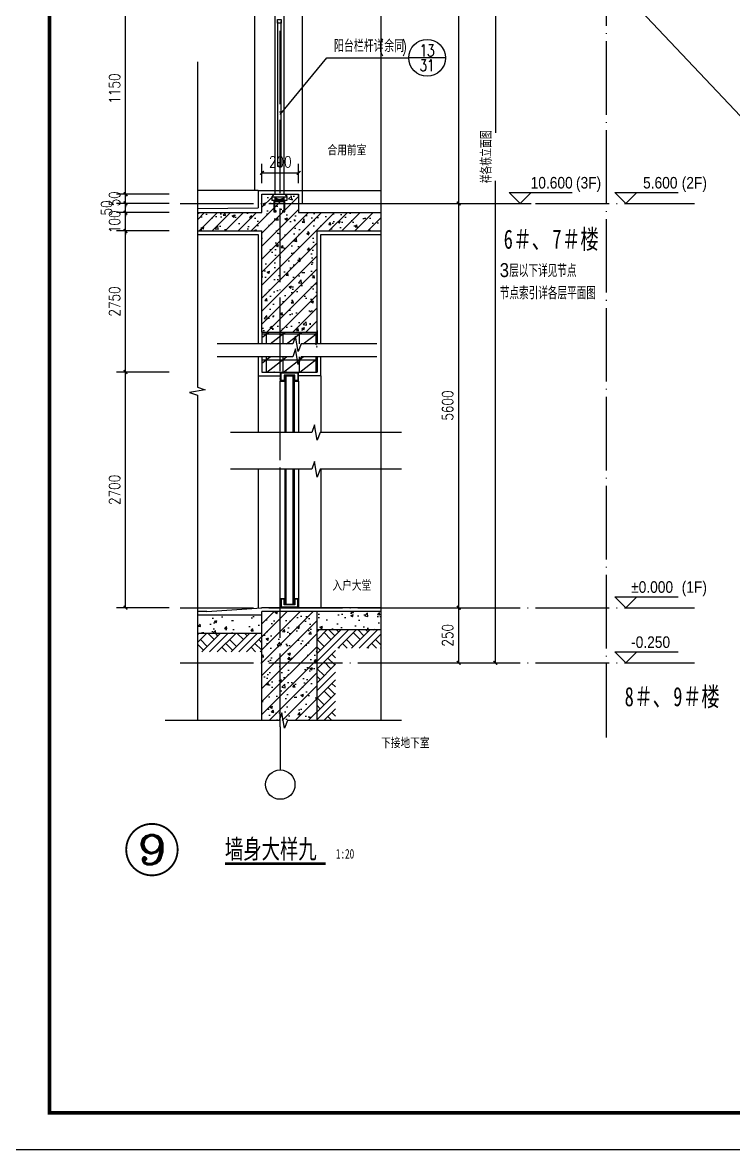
# Model space of a CAD drawing. Extents: x 718358 to 1668613, y -348838 to -159582.
# Drawn here: x 852402 to 856272, y -348838 to -342705 of the extents above; entities that cross this region are included whole.
import ezdxf
from ezdxf.enums import TextEntityAlignment as Align

# ---------------------------------------------------------------- set-up
doc = ezdxf.new("R2010")
doc.units = 0
doc.header["$LTSCALE"] = 1000
doc.linetypes.add('DOTE', pattern=[2.42, 2, -0.2, 0.02, -0.2])
for name, color, linetype in [('AXIS_TEXT', 7, 'Continuous'), ('PUB_TEXT', 10, 'Continuous'), ('变更', 6, 'Continuous'), ('建-可见线', 7, 'Continuous'), ('建-图例填充', 251, 'Continuous'), ('建-图框', 4, 'Continuous'), ('建-墙体', 2, 'Continuous'), ('建-尺寸', 73, 'Continuous'), ('建-房间名', 7, 'Continuous'), ('建-标高', 3, 'Continuous'), ('建-楼梯-护栏', 163, 'Continuous'), ('建-符号', 3, 'Continuous'), ('建-符号说明', 7, 'Continuous'), ('建-索引', 3, 'Continuous'), ('建-轮廓线', 7, 'Continuous'), ('建-轴标', 3, 'Continuous'), ('建-轴网', 14, 'DOTE'), ('建-门窗剖', 4, 'Continuous')]:
    doc.layers.add(name, color=color, linetype=linetype)
doc.styles.add('_TCH_DIM', font='gt单线西文.shx', dxfattribs={"width": 0.8, "bigfont": 'gt单线中文.shx'})
doc.styles.add('_TCH_LABEL', font='COMPLEX', dxfattribs={"bigfont": 'GBCBIG'})
doc.styles.add('_TCH_SPACE', font='gt单线西文.shx', dxfattribs={"width": 0.8, "height": 5, "bigfont": 'gt单线中文.shx'})
doc.styles.add('COMPLEX', font='COMPLEX')
doc.styles.add('DIM_FONT', font='SIMPLEX.shx', dxfattribs={"width": 0.8, "bigfont": 'GBCBIG.shx'})
doc.styles.add('黑体字', font='simhei.ttf', dxfattribs={"width": 0.7})
doc.dimstyles.new('DIMN20', dxfattribs={"dimscale": 0.2, "dimtxt": 300, "dimasz": 100, "dimexe": 250, "dimexo": 300, "dimgap": 150, "dimtad": 1, "dimdec": 0, "dimzin": 0, "dimdsep": 46, "dimtxsty": 'DIM_FONT', "dimblk": 'ARCHTICK', "dimcen": 0.09, "dimdle": 1, "dimclrt": 7, "dimazin": 2, "dimtfac": 1, "dimtdec": 0, "dimtix": 1, "dimtmove": 2, "dimatfit": 3, "dimldrblk": 'ARCHTICK', "dimfxl": 1, "dimtolj": 1, "dimtzin": 0, "dimarcsym": 0})
pattern_1 = [(45, (9459.32, 27725.87), (-79.478802, 79.478802), []), (45, (9501.32, 27725.87), (-79.478802, 79.478802), []), (45, (9543.32, 27725.87), (-79.478802, 79.478802), []), (135, (9459.32, 27725.87), (-79.478802, -79.478802), [53, -59.4]), (135, (9480.32, 27746.87), (-79.478802, -79.478802), [53, -59.4]), (135, (9501.32, 27767.87), (-79.478802, -79.478802), [53, -59.4])]
pattern_2 = [(50, (-8016.47, -66.24), (143.452037, -12.550427), [15, -165]), (355, (-8016.47, -66.24), (-27.750267, 150.438427), [12, -132]), (100.4514, (-8004.52, -67.29), (115.701876, 137.887908), [12.748038, -140.228422]), (46.1842, (-8016.47, -26.24), (213.44821, -33.103803), [22.5, -247.5]), (96.6356, (-7998.68, -29), (186.93254, 194.823574), [19.12206, -210.3426]), (351.1842, (-8016.47, -26.24), (186.93239, 194.82372), [18, -198]), (21, (-7996.47, -36.24), (119.38141, -80.523778), [15, -165]), (326, (-7996.47, -36.24), (48.663066, 145.03001), [12, -132]), (71.4514, (-7986.52, -42.95), (168.044526, 64.5061), [12.748038, -140.228422]), (37.5, (-8016.47, -66.24), (2.431971, 66.5787708), [0, -130.4, 0, -134, 0, -132.5]), (7.5, (-8016.47, -66.24), (52.6139075, 78.8823424), [0, -76.4, 0, -127.4, 0, -50.5]), (327.5, (-8061.07, -66.24), (106.7644872, -4.5109743), [0, -50, 0, -156, 0, -207]), (317.5, (-8081.07, -66.24), (116.637234, 20.020996), [0, -65, 0, -103.6, 0, -147])]

# ---------------------------------------------------------------- blocks, each defined once
blk = doc.blocks.new('ghgdfsdsa')
at = {"layer": '建-楼梯-护栏'}
for p, q in [((915644.9, -350305.3), (915644.9, -351430.3)), ((915694.9, -350305.3), (915694.9, -351430.3)), ((915659.9, -350490.3), (915659.9, -351280.3)), ((915679.9, -351280.3), (915679.9, -350490.3)), ((915679.9, -351260.3), (915659.9, -351260.3)), ((915679.9, -351280.3), (915659.9, -351280.3)), ((915639.9, -351430.3), (915629.9, -351445.3)), ((915639.9, -351430.3), (915699.9, -351430.3)), ((915699.9, -351430.3), (915709.9, -351445.3)), ((915629.9, -351445.3), (915629.9, -351465.3)), ((915629.9, -351445.3), (915709.9, -351445.3)), ((915709.9, -351465.3), (915629.9, -351465.3)), ((915644.9, -351445.3), (915644.9, -351465.3)), ((915644.9, -351450.3), (915644.9, -351455.3)), ((915644.9, -351460.3), (915644.9, -351465.3)), ((915649.9, -351449.2), (915649.9, -351465.3)), ((915654.9, -351452.1), (915654.9, -351465.3)), ((915659.9, -351454), (915659.9, -351465.3)), ((915664.9, -351455.1), (915664.9, -351465.3)), ((915669.9, -351455.5), (915669.9, -351465.3)), ((915674.9, -351455.1), (915674.9, -351465.3)), ((915679.9, -351454), (915679.9, -351465.3)), ((915684.9, -351452.1), (915684.9, -351465.3)), ((915689.9, -351449.2), (915689.9, -351465.3)), ((915694.9, -351445.3), (915694.9, -351465.3)), ((915694.9, -351450.3), (915694.9, -351455.3)), ((915694.9, -351460.3), (915694.9, -351465.3)), ((915709.9, -351445.3), (915709.9, -351465.3))]:
    blk.add_line(p, q, dxfattribs=at)
for points in [[(915659.9, -350480.3), (915679.9, -350480.3), (915679.9, -350500.3), (915659.9, -350500.3)], [(915687.4, -351525.3), (915699.9, -351525.3), (915699.9, -351465.3), (915639.9, -351465.3), (915639.9, -351525.3), (915652.4, -351525.3), (915652.4, -351520.3), (915644.9, -351520.3), (915644.9, -351470.3), (915694.9, -351470.3), (915694.9, -351520.3), (915687.4, -351520.3)]]:
    blk.add_lwpolyline(points, close=True, dxfattribs=at)
for radius in [25, 22]:
    blk.add_circle((915669.9, -350305.3), radius, dxfattribs=at)
blk = doc.blocks.new('_ArchTick')
at = {"color": 0, "linetype": 'ByBlock', "const_width": 0.4}
blk.add_lwpolyline([(-0.5, -0.5), (0.5, 0.5)], dxfattribs=at)
blk = doc.blocks.new('*D1832')
at = {"layer": 'Defpoints', "color": 0, "transparency": 16777216}
for p in [(854519.6, -345889.6), (854776.3, -345889.6), (854519.6, -346189.6)]:
    blk.add_point(p, dxfattribs=at)
at = {"layer": '建-尺寸', "color": 0, "lineweight": -2, "transparency": 16777216}
for p, q in [((854579.6, -345889.6), (854826.3, -345889.6)), ((854776.3, -346189.8), (854776.3, -345889.4)), ((854579.6, -346189.6), (854826.3, -346189.6))]:
    blk.add_line(p, q, dxfattribs=at)
at = {"layer": '建-尺寸', "color": 0, "lineweight": -2, "transparency": 16777216, "xscale": 20, "yscale": 20, "zscale": 20}
for p, rotation in [((854776.3, -345889.6), 90), ((854776.3, -346189.6), 270)]:
    blk.add_blockref('_ArchTick', p, dxfattribs=dict(at, rotation=rotation))
at = {"layer": '建-尺寸', "color": 7, "transparency": 16777216, "insert": (854716.3, -346039.6), "char_height": 60, "attachment_point": 5, "rotation": 90, "style": 'DIM_FONT'}
blk.add_mtext('\\A1;250', dxfattribs=at)
blk = doc.blocks.new('*D1833')
at = {"layer": 'Defpoints', "color": 0, "transparency": 16777216}
for p in [(854519.6, -343689.6), (854776.3, -343689.6), (854519.6, -345889.6)]:
    blk.add_point(p, dxfattribs=at)
at = {"layer": '建-尺寸', "color": 0, "lineweight": -2, "transparency": 16777216}
for p, q in [((854579.6, -343689.6), (854826.3, -343689.6)), ((854776.3, -345889.8), (854776.3, -343689.4)), ((854579.6, -345889.6), (854826.3, -345889.6))]:
    blk.add_line(p, q, dxfattribs=at)
at = {"layer": '建-尺寸', "color": 0, "lineweight": -2, "transparency": 16777216, "xscale": 20, "yscale": 20, "zscale": 20}
for p, rotation in [((854776.3, -343689.6), 90), ((854776.3, -345889.6), 270)]:
    blk.add_blockref('_ArchTick', p, dxfattribs=dict(at, rotation=rotation))
at = {"layer": '建-尺寸', "color": 7, "transparency": 16777216, "insert": (854716.3, -344789.6), "char_height": 60, "attachment_point": 5, "rotation": 90, "style": 'DIM_FONT'}
blk.add_mtext('\\A1;5600', dxfattribs=at)
blk = doc.blocks.new('*D1834')
at = {"layer": 'Defpoints', "color": 0, "transparency": 16777216}
for p in [(854519.6, -341389.6), (854776.3, -341389.6), (854519.6, -343689.6)]:
    blk.add_point(p, dxfattribs=at)
at = {"layer": '建-尺寸', "color": 0, "lineweight": -2, "transparency": 16777216}
for p, q in [((854579.6, -341389.6), (854826.3, -341389.6)), ((854776.3, -343689.8), (854776.3, -341389.4)), ((854579.6, -343689.6), (854826.3, -343689.6))]:
    blk.add_line(p, q, dxfattribs=at)
at = {"layer": '建-尺寸', "color": 0, "lineweight": -2, "transparency": 16777216, "xscale": 20, "yscale": 20, "zscale": 20}
for p, rotation in [((854776.3, -341389.6), 90), ((854776.3, -343689.6), 270)]:
    blk.add_blockref('_ArchTick', p, dxfattribs=dict(at, rotation=rotation))
at = {"layer": '建-尺寸', "color": 7, "transparency": 16777216, "insert": (854716.3, -342539.6), "char_height": 60, "attachment_point": 5, "rotation": 90, "style": 'DIM_FONT'}
blk.add_mtext('\\A1;2800', dxfattribs=at)
blk = doc.blocks.new('*D1837')
at = {"layer": 'Defpoints', "color": 0, "transparency": 16777216}
for p in [(852962.5, -344607.4), (853259.2, -344607.4), (853259.2, -345889.6)]:
    blk.add_point(p, dxfattribs=at)
at = {"layer": '建-尺寸', "color": 0, "lineweight": -2, "transparency": 16777216}
for p, q in [((853199.2, -344607.4), (852912.5, -344607.4)), ((852962.5, -345889.8), (852962.5, -344607.2)), ((853199.2, -345889.6), (852912.5, -345889.6))]:
    blk.add_line(p, q, dxfattribs=at)
at = {"layer": '建-尺寸', "color": 0, "lineweight": -2, "transparency": 16777216, "xscale": 20, "yscale": 20, "zscale": 20}
for p, rotation in [((852962.5, -344607.4), 90), ((852962.5, -345889.6), 270)]:
    blk.add_blockref('_ArchTick', p, dxfattribs=dict(at, rotation=rotation))
at = {"layer": '建-尺寸', "color": 7, "transparency": 16777216, "insert": (852902.5, -345248.5), "char_height": 60, "attachment_point": 5, "rotation": 90, "style": 'DIM_FONT'}
blk.add_mtext('\\A1;2700', dxfattribs=at)
blk = doc.blocks.new('*D1838')
at = {"layer": 'Defpoints', "color": 0, "transparency": 16777216}
for p in [(852962.5, -343839.6), (853259.2, -343839.6), (853259.2, -344607.4)]:
    blk.add_point(p, dxfattribs=at)
at = {"layer": '建-尺寸', "color": 0, "lineweight": -2, "transparency": 16777216}
for p, q in [((853199.2, -343839.6), (852912.5, -343839.6)), ((852962.5, -344607.6), (852962.5, -343839.4)), ((853199.2, -344607.4), (852912.5, -344607.4))]:
    blk.add_line(p, q, dxfattribs=at)
at = {"layer": '建-尺寸', "color": 0, "lineweight": -2, "transparency": 16777216, "xscale": 20, "yscale": 20, "zscale": 20}
for p, rotation in [((852962.5, -343839.6), 90), ((852962.5, -344607.4), 270)]:
    blk.add_blockref('_ArchTick', p, dxfattribs=dict(at, rotation=rotation))
at = {"layer": '建-尺寸', "color": 7, "transparency": 16777216, "insert": (852902.5, -344223.5), "char_height": 60, "attachment_point": 5, "rotation": 90, "style": 'DIM_FONT'}
blk.add_mtext('\\A1;2750', dxfattribs=at)
blk = doc.blocks.new('*D1839')
at = {"layer": 'Defpoints', "color": 0, "transparency": 16777216}
for p in [(852962.5, -343739.6), (853259.2, -343739.6), (853259.2, -343839.6)]:
    blk.add_point(p, dxfattribs=at)
at = {"layer": '建-尺寸', "color": 0, "lineweight": -2, "transparency": 16777216}
for p, q in [((853199.2, -343739.6), (852912.5, -343739.6)), ((852962.5, -343739.6), (852962.5, -343719.6)), ((852962.5, -343839.6), (852962.5, -343739.6)), ((853199.2, -343839.6), (852912.5, -343839.6)), ((852962.5, -343839.6), (852962.5, -343859.6))]:
    blk.add_line(p, q, dxfattribs=at)
at = {"layer": '建-尺寸', "color": 0, "lineweight": -2, "transparency": 16777216, "xscale": 20, "yscale": 20, "zscale": 20}
for p, rotation in [((852962.5, -343739.6), 270), ((852962.5, -343839.6), 90)]:
    blk.add_blockref('_ArchTick', p, dxfattribs=dict(at, rotation=rotation))
at = {"layer": '建-尺寸', "color": 7, "transparency": 16777216, "insert": (852902.5, -343789.6), "char_height": 60, "attachment_point": 5, "rotation": 90, "style": 'DIM_FONT'}
blk.add_mtext('\\A1;100', dxfattribs=at)
blk = doc.blocks.new('*D1840')
at = {"layer": 'Defpoints', "color": 0, "transparency": 16777216}
for p in [(852962.5, -343689.6), (853259.2, -343689.6), (853259.2, -343739.6)]:
    blk.add_point(p, dxfattribs=at)
at = {"layer": '建-尺寸', "color": 0, "lineweight": -2, "transparency": 16777216}
for p, q in [((853199.2, -343689.6), (852912.5, -343689.6)), ((852962.5, -343689.6), (852962.5, -343669.6)), ((852962.5, -343739.6), (852962.5, -343689.6)), ((853199.2, -343739.6), (852912.5, -343739.6)), ((852962.5, -343739.6), (852962.5, -343759.6))]:
    blk.add_line(p, q, dxfattribs=at)
at = {"layer": '建-尺寸', "color": 0, "lineweight": -2, "transparency": 16777216, "xscale": 20, "yscale": 20, "zscale": 20}
for p, rotation in [((852962.5, -343689.6), 270), ((852962.5, -343739.6), 90)]:
    blk.add_blockref('_ArchTick', p, dxfattribs=dict(at, rotation=rotation))
at = {"layer": '建-尺寸', "color": 7, "transparency": 16777216, "insert": (852859.5, -343714.6), "char_height": 60, "attachment_point": 5, "rotation": 90, "style": 'DIM_FONT'}
blk.add_mtext('\\A1;50', dxfattribs=at)
blk = doc.blocks.new('*D1841')
at = {"layer": 'Defpoints', "color": 0, "transparency": 16777216}
for p in [(852962.5, -343639.6), (853259.2, -343639.6), (853259.2, -343689.6)]:
    blk.add_point(p, dxfattribs=at)
at = {"layer": '建-尺寸', "color": 0, "lineweight": -2, "transparency": 16777216}
for p, q in [((853199.2, -343639.6), (852912.5, -343639.6)), ((852962.5, -343639.6), (852962.5, -343619.6)), ((852962.5, -343689.6), (852962.5, -343639.6)), ((853199.2, -343689.6), (852912.5, -343689.6)), ((852962.5, -343689.6), (852962.5, -343709.6))]:
    blk.add_line(p, q, dxfattribs=at)
at = {"layer": '建-尺寸', "color": 0, "lineweight": -2, "transparency": 16777216, "xscale": 20, "yscale": 20, "zscale": 20}
for p, rotation in [((852962.5, -343639.6), 270), ((852962.5, -343689.6), 90)]:
    blk.add_blockref('_ArchTick', p, dxfattribs=dict(at, rotation=rotation))
at = {"layer": '建-尺寸', "color": 7, "transparency": 16777216, "insert": (852902.5, -343664.6), "char_height": 60, "attachment_point": 5, "rotation": 90, "style": 'DIM_FONT'}
blk.add_mtext('\\A1;50', dxfattribs=at)
blk = doc.blocks.new('*D1842')
at = {"layer": 'Defpoints', "color": 0, "transparency": 16777216}
for p in [(852962.5, -342489.6), (853259.2, -342489.6), (853259.2, -343639.6)]:
    blk.add_point(p, dxfattribs=at)
at = {"layer": '建-尺寸', "color": 0, "lineweight": -2, "transparency": 16777216}
for p, q in [((853199.2, -342489.6), (852912.5, -342489.6)), ((852962.5, -343639.8), (852962.5, -342489.4)), ((853199.2, -343639.6), (852912.5, -343639.6))]:
    blk.add_line(p, q, dxfattribs=at)
at = {"layer": '建-尺寸', "color": 0, "lineweight": -2, "transparency": 16777216, "xscale": 20, "yscale": 20, "zscale": 20}
for p, rotation in [((852962.5, -342489.6), 90), ((852962.5, -343639.6), 270)]:
    blk.add_blockref('_ArchTick', p, dxfattribs=dict(at, rotation=rotation))
at = {"layer": '建-尺寸', "color": 7, "transparency": 16777216, "insert": (852902.5, -343064.6), "char_height": 60, "attachment_point": 5, "rotation": 90, "style": 'DIM_FONT'}
blk.add_mtext('\\A1;1150', dxfattribs=at)
blk = doc.blocks.new('_AXISO')
blk.add_circle((0, 0), 0.5)
at = {"layer": 'AXIS_TEXT', "style": 'COMPLEX', "width": 1.041667}
blk.add_attdef('A', text='', height=0.56, dxfattribs=at).set_placement((-0.25, -0.28), (0.25, -0.28), align=Align.FIT)
blk = doc.blocks.new('*D2920')
at = {"layer": 'Defpoints', "color": 0, "transparency": 16777216}
for p in [(853904.9, -343523.4), (853704.9, -343639.6), (853904.9, -343639.6)]:
    blk.add_point(p, dxfattribs=at)
at = {"layer": '建-尺寸', "color": 0, "lineweight": -2, "transparency": 16777216}
for p, q in [((853704.7, -343523.4), (853905.1, -343523.4)), ((853704.9, -343579.6), (853704.9, -343473.4)), ((853904.9, -343579.6), (853904.9, -343473.4))]:
    blk.add_line(p, q, dxfattribs=at)
at = {"layer": '建-尺寸', "color": 0, "lineweight": -2, "transparency": 16777216, "xscale": 20, "yscale": 20, "zscale": 20, "rotation": 180}
blk.add_blockref('_ArchTick', (853704.9, -343523.4), dxfattribs=at)
at = {"layer": '建-尺寸', "color": 0, "lineweight": -2, "transparency": 16777216, "xscale": 20, "yscale": 20, "zscale": 20}
blk.add_blockref('_ArchTick', (853904.9, -343523.4), dxfattribs=at)
at = {"layer": '建-尺寸', "color": 7, "transparency": 16777216, "insert": (853804.9, -343463.4), "char_height": 60, "attachment_point": 5, "style": 'DIM_FONT'}
blk.add_mtext('\\A1;200', dxfattribs=at)
blk = doc.blocks.new('*D2999')
at = {"layer": 'Defpoints', "color": 0, "transparency": 16777216}
for p in [(854519.6, -341389.6), (854976.3, -341389.6), (854519.6, -346189.6)]:
    blk.add_point(p, dxfattribs=at)
at = {"layer": '建-尺寸', "color": 0, "lineweight": -2, "transparency": 16777216}
for p, q in [((854579.6, -341389.6), (855026.3, -341389.6)), ((854976.3, -341389.4), (854976.3, -343305.4)), ((854976.3, -346189.8), (854976.3, -343567.1)), ((854579.6, -346189.6), (855026.3, -346189.6))]:
    blk.add_line(p, q, dxfattribs=at)
at = {"layer": '建-尺寸', "color": 0, "lineweight": -2, "transparency": 16777216, "xscale": 20, "yscale": 20, "zscale": 20}
for p, rotation in [((854976.3, -341389.6), 90), ((854976.3, -346189.6), 270)]:
    blk.add_blockref('_ArchTick', p, dxfattribs=dict(at, rotation=rotation))
at = {"layer": '建-尺寸', "color": 7, "transparency": 16777216, "insert": (854926.3, -343436.2), "char_height": 60, "attachment_point": 5, "rotation": 90, "style": 'DIM_FONT'}
blk.add_mtext('\\A1;祥各栋立面图', dxfattribs=at)

msp = doc.modelspace()

# ---------------------------------------------------------------- hatches: boundary and pattern name
at = {"layer": '建-图例填充'}
h = msp.add_hatch(dxfattribs=at)
h.set_pattern_fill('钢筋混凝土', color=256, scale=20, style=0)
h.set_pattern_definition([(45, (0, 0), (-35.355339, 35.355339), []), (50, (0, 0), (143.452037, -12.550427), [15, -165]), (355, (0, 0), (-27.750267, 150.438427), [12, -132]), (100.4514, (11.95, -1.05), (115.701876, 137.887908), [12.748038, -140.228422]), (46.1842, (0, 40), (213.44821, -33.103803), [22.5, -247.5]), (96.6356, (17.79, 37.24), (186.93254, 194.823574), [19.12206, -210.3426]), (351.1842, (0, 40), (186.93239, 194.82372), [18, -198]), (21, (20, 30), (119.38141, -80.523778), [15, -165]), (326, (20, 30), (48.663066, 145.03001), [12, -132]), (71.4514, (29.95, 23.29), (168.044526, 64.5061), [12.748038, -140.228422]), (37.5, (0, 0), (2.431971, 66.5787708), [0, -130.4, 0, -134, 0, -132.5]), (7.5, (0, 0), (52.6139075, 78.8823424), [0, -76.4, 0, -127.4, 0, -50.5]), (327.5, (-44.6, 0), (106.7644872, -4.5109743), [0, -50, 0, -156, 0, -207]), (317.5, (-64.6, 0), (116.637234, 20.020996), [0, -65, 0, -103.6, 0, -147])])
h.paths.add_polyline_path([(853704.9, -344389.6), (854004.9, -344389.6), (854004.9, -344381.7), (854004.9, -343839.6), (854352.8, -343839.6), (854352.8, -343739.6), (853904.9, -343739.6), (853904.9, -343639.6), (853829.9, -343639.6), (853839.9, -343654.6), (853839.9, -343674.6), (853829.9, -343674.6), (853829.9, -343734.6), (853817.4, -343734.6), (853817.4, -343729.6), (853824.9, -343729.6), (853824.9, -343679.6), (853774.9, -343679.6), (853774.9, -343729.6), (853782.4, -343729.6), (853782.4, -343734.6), (853769.9, -343734.6), (853769.9, -343674.6), (853759.9, -343674.6), (853759.9, -343654.6), (853769.9, -343639.6), (853704.9, -343639.6), (853704.9, -343739.6), (853353.4, -343739.6), (853353.4, -343839.6), (853704.9, -343839.6)])
h = msp.add_hatch(dxfattribs=at)
h.set_pattern_fill('空心砖', color=256, scale=20, style=0)
h.set_pattern_definition([(0, (0, 0), (0, 70), []), (37.875, (80, 0), (-33.9230555, 43.6153314), []), (90, (80, 0), (-90, 6e-15), [])])
h.paths.add_polyline_path([(853991.8, -344411.7), (854004.9, -344485.8), (854004.9, -344389.6), (853804.9, -344389.6), (853804.9, -344453.7), (853976.9, -344453.7)])
h.paths.add_polyline_path([(853804.9, -344389.6), (853704.9, -344389.6), (853704.9, -344453.7), (853804.9, -344453.7)])
h.paths.add_polyline_path([(853976.9, -344523.7), (853704.9, -344523.7), (853704.9, -344607.4), (854004.9, -344607.4), (854004.9, -344555.8), (853991.8, -344481.7)])
h = msp.add_hatch(dxfattribs=at)
h.set_pattern_fill('钢筋混凝土', color=256, scale=20, style=0)
h.set_pattern_definition([(45, (-63110.07, 8020.77), (-35.355339, 35.355339), []), (50, (-63110.07, 8020.77), (143.452037, -12.550427), [15, -165]), (355, (-63110.07, 8020.77), (-27.750267, 150.438427), [12, -132]), (100.4514, (-63098.11, 8019.73), (115.701876, 137.887908), [12.748038, -140.228422]), (46.1842, (-63110.07, 8060.77), (213.44821, -33.103803), [22.5, -247.5]), (96.6356, (-63092.28, 8058.01), (186.93254, 194.823574), [19.12206, -210.3426]), (351.1842, (-63110.07, 8060.77), (186.93239, 194.82372), [18, -198]), (21, (-63090.07, 8050.77), (119.38141, -80.523778), [15, -165]), (326, (-63090.07, 8050.77), (48.663066, 145.03001), [12, -132]), (71.4514, (-63080.12, 8044.06), (168.044526, 64.5061), [12.748038, -140.228422]), (37.5, (-63110.07, 8020.77), (2.431971, 66.5787708), [0, -130.4, 0, -134, 0, -132.5]), (7.5, (-63110.07, 8020.77), (52.6139075, 78.8823424), [0, -76.4, 0, -127.4, 0, -50.5]), (327.5, (-63154.67, 8020.77), (106.7644872, -4.5109743), [0, -50, 0, -156, 0, -207]), (317.5, (-63174.67, 8020.77), (116.637234, 20.0209965), [0, -65, 0, -103.6, 0, -147])])
h.paths.add_polyline_path([(854004.9, -346502.8), (854004.9, -345909.6), (853704.9, -345909.6), (853704.9, -346502.8)])
h = msp.add_hatch(dxfattribs=at)
h.set_pattern_fill('混凝土', color=256, scale=20, style=0)
h.set_pattern_definition(pattern_2)
h.paths.add_polyline_path([(854004.9, -345909.6), (854004.9, -346009.6), (854352.8, -346009.6), (854352.8, -345909.6)])
h = msp.add_hatch(dxfattribs=at)
h.set_pattern_fill('混凝土', color=256, scale=20, style=0)
h.set_pattern_definition(pattern_2)
h.paths.add_polyline_path([(853353.4, -345929.6), (853353.4, -346029.6), (853704.9, -346029.6), (853704.9, -345929.6)])
h = msp.add_hatch(dxfattribs=at)
h.set_pattern_fill('夯实土壤', color=256, scale=20, style=0)
h.set_pattern_definition(pattern_1)
h.paths.add_polyline_path([(853353.4, -346029.6), (853353.4, -346129.6), (853704.9, -346129.6), (853704.9, -346029.6)])
h = msp.add_hatch(dxfattribs=at)
h.set_pattern_fill('夯实土壤', color=256, scale=20, style=0)
h.set_pattern_definition(pattern_1)
h.paths.add_polyline_path([(854352.8, -346109.6), (854352.8, -346009.6), (854004.9, -346009.6), (854004.9, -346502.8), (854104.9, -346502.8), (854104.9, -346109.6)])

# ---------------------------------------------------------------- linework, layer by layer
at = {"layer": '变更'}
msp.add_lwpolyline([(856829, -342607.5), (855735, -342607.5), (856758.5, -343688.5)], dxfattribs=at)
at = {"layer": '建-可见线'}
for p, q in [((853684.9, -343619.6), (853924.9, -343619.6)), ((853684.9, -343619.6), (853684.9, -343712.8)), ((853924.9, -343619.6), (853924.9, -343689.6)), ((853353.4, -343717.2), (853684.9, -343712.8)), ((853924.9, -343689.6), (854352.8, -343689.6)), ((853353.4, -343859.6), (853684.9, -343859.6)), ((853684.9, -343859.6), (853684.9, -344442.7)), ((854024.9, -344442.7), (854024.9, -343859.6)), ((854024.9, -343859.6), (854352.8, -343859.6)), ((853684.9, -344442.7), (853684.9, -344453.7)), ((854024.9, -344453.7), (854024.9, -344442.7)), ((853684.9, -344523.7), (853684.9, -344627.4)), ((854024.9, -344627.4), (854024.9, -344523.7)), ((853684.9, -344627.4), (853804.9, -344627.4)), ((854024.9, -344627.4), (853904.9, -344627.4)), ((853404.9, -345909.6), (853353.4, -345909.6)), ((853404.9, -345909.6), (853704.9, -345889.6)), ((854352.8, -345889.6), (853704.9, -345889.6))]:
    msp.add_line(p, q, dxfattribs=at)
for p in [(853771.5, -344607.4), (853838.2, -344607.4)]:
    msp.add_point(p, dxfattribs=at)
at = {"layer": '建-图框'}
msp.add_lwpolyline([(852047.9, -348837.6), (868867.9, -348837.6), (868867.9, -336957.6), (852047.9, -336957.6)], close=True, dxfattribs=at)
at = {"layer": '建-图框', "const_width": 20}
msp.add_lwpolyline([(852547.9, -348637.6), (868667.9, -348637.6), (868667.9, -337157.6), (852547.9, -337157.6)], close=True, dxfattribs=at)
at = {"layer": '建-墙体'}
for p, q in [((853704.9, -343739.6), (853704.9, -343639.6)), ((853704.9, -343639.6), (853904.9, -343639.6)), ((853904.9, -343639.6), (853904.9, -343739.6)), ((853353.4, -343739.6), (853704.9, -343739.6)), ((853904.9, -343739.6), (854352.8, -343739.6)), ((853353.4, -343839.6), (853704.9, -343839.6)), ((853704.9, -344389.6), (853704.9, -343839.6)), ((854004.9, -343839.6), (854352.8, -343839.6)), ((854004.9, -344389.6), (854004.9, -343839.6)), ((853704.9, -344381.7), (853704.9, -344453.7)), ((853704.9, -344389.6), (854004.9, -344389.6)), ((854004.9, -344381.7), (854004.9, -344453.7)), ((853704.9, -344523.7), (853704.9, -344607.4)), ((854004.9, -344523.7), (854004.9, -344607.4)), ((853704.9, -344607.4), (854004.9, -344607.4)), ((853704.9, -346502.8), (853704.9, -345909.6)), ((854352.8, -345909.6), (853704.9, -345909.6)), ((854004.9, -346502.8), (854004.9, -345909.6)), ((853704.9, -345929.6), (853353.4, -345929.6)), ((853704.9, -346029.6), (853353.4, -346029.6)), ((854352.8, -346009.6), (854004.9, -346009.6))]:
    msp.add_line(p, q, dxfattribs=at)
at = {"layer": '建-标高'}
for p, q in [((855110.7, -343689.6), (855050.7, -343629.6)), ((855050.7, -343629.6), (855394.8, -343629.6)), ((855110.7, -343689.6), (855170.7, -343629.6)), ((855686.6, -343689.6), (855626.6, -343629.6)), ((855626.6, -343629.6), (855970.6, -343629.6)), ((855686.6, -343689.6), (855746.6, -343629.6)), ((854747.3, -343689.6), (855170.7, -343689.6)), ((855686.6, -345889.6), (855626.6, -345829.6)), ((855626.6, -345829.6), (855970.6, -345829.6)), ((855686.6, -345889.6), (855746.6, -345829.6)), ((855686.6, -346189.6), (855626.6, -346129.6)), ((855626.6, -346129.6), (855970.6, -346129.6)), ((855686.6, -346189.6), (855746.6, -346129.6))]:
    msp.add_line(p, q, dxfattribs=at)
at = {"layer": '建-符号'}
for points in [[(854352.8, -338012.7), (854352.8, -342235.3), (854394.8, -342250.5), (854310.8, -342265.4), (854352.8, -342280.3), (854352.8, -346502.8)], [(853353.4, -342919.6), (853353.4, -344688.7), (853395.4, -344704), (853311.4, -344718.8), (853353.4, -344733.7), (853353.4, -346502.8)], [(854330.1, -344453.7), (853918.1, -344453.7), (853902.9, -344495.7), (853888, -344411.7), (853873.1, -344453.7), (853461.2, -344453.7)], [(854330.1, -344523.7), (853918.1, -344523.7), (853902.9, -344565.7), (853888, -344481.7), (853873.1, -344523.7), (853461.2, -344523.7)], [(854465.1, -344936.5), (854021.9, -344936.5), (854006.6, -344978.5), (853991.8, -344894.5), (853976.9, -344936.5), (853533.7, -344936.5)], [(854465.1, -345136.5), (854021.9, -345136.5), (854006.6, -345178.5), (853991.8, -345094.5), (853976.9, -345136.5), (853533.7, -345136.5)], [(854465.1, -346502.8), (853843.8, -346502.8), (853828.5, -346544.8), (853813.7, -346460.8), (853798.8, -346502.8), (853177.4, -346502.8)]]:
    msp.add_lwpolyline(points, dxfattribs=at)
at = {"layer": '建-符号', "const_width": 10}
msp.add_lwpolyline([(853246.1, -347206.1, 1), (852966.1, -347206.1, 1)], format="xyb", close=True, dxfattribs=at)
at = {"layer": '建-符号', "const_width": 14}
msp.add_lwpolyline([(853503.6, -347282.7), (854051.8, -347282.7)], dxfattribs=at)
at = {"layer": '建-索引'}
for p, q in [((853804.8, -343206.3), (854058.1, -342897.6)), ((854058.1, -342897.6), (854504.2, -342897.6)), ((854704.2, -342897.6), (854504.2, -342897.6))]:
    msp.add_line(p, q, dxfattribs=at)
msp.add_circle((854604.2, -342897.6), 100, dxfattribs=at)
at = {"layer": '建-轮廓线', "color": 253}
for p, q in [((853664.9, -342261.7), (853664.9, -343619.6)), ((853924.9, -342261.7), (853924.9, -343619.6)), ((853684.9, -343619.6), (853353.4, -343619.6)), ((853924.9, -343619.6), (854352.8, -343619.6)), ((853684.9, -344627.4), (853684.9, -344936.5)), ((854024.9, -344627.4), (854024.9, -344936.5)), ((853684.9, -345136.5), (853684.9, -345889.6)), ((854024.9, -345136.5), (854024.9, -345889.6))]:
    msp.add_line(p, q, dxfattribs=at)
at = {"layer": '建-轴标'}
msp.add_line((853804.9, -346538), (853804.9, -346772.3), dxfattribs=at)
at = {"layer": '建-轴网', "ltscale": 0.2}
for p, q in [((853804.9, -346538), (853804.9, -337569.3)), ((855581.1, -346595), (855581.1, -337601.7)), ((853259.2, -343689.6), (856060.3, -343689.6)), ((853259.2, -345889.6), (856060.3, -345889.6)), ((853259.2, -346189.6), (856060.3, -346189.6))]:
    msp.add_line(p, q, dxfattribs=at)
at = {"layer": '建-门窗剖'}
for p, q in [((853829.9, -344627.4), (853829.9, -344936.5)), ((853835.9, -344627.4), (853835.9, -344936.5)), ((853873.9, -344627.4), (853873.9, -344936.5)), ((853879.9, -344627.4), (853879.9, -344936.5)), ((853804.9, -344936.5), (853804.9, -344657.4)), ((853904.9, -344657.4), (853904.9, -344936.5)), ((853804.9, -345839.6), (853804.9, -345136.5)), ((853829.9, -345136.5), (853829.9, -345839.6)), ((853835.9, -345136.5), (853835.9, -345869.6)), ((853873.9, -345136.5), (853873.9, -345869.6)), ((853879.9, -345136.5), (853879.9, -345839.6)), ((853904.9, -345136.5), (853904.9, -345839.6))]:
    msp.add_line(p, q, dxfattribs=at)
for points in [[(853804.9, -344607.4), (853804.9, -344657.4), (853809.9, -344657.4), (853809.9, -344657.4), (853829.9, -344657.4), (853829.9, -344627.4), (853879.9, -344627.4), (853879.9, -344657.4), (853899.9, -344657.4), (853899.9, -344657.4), (853904.9, -344657.4), (853904.9, -344607.4)], [(853804.9, -345889.6), (853804.9, -345839.6), (853809.9, -345839.6), (853809.9, -345839.6), (853829.9, -345839.6), (853829.9, -345869.6), (853879.9, -345869.6), (853879.9, -345839.6), (853899.9, -345839.6), (853899.9, -345839.6), (853904.9, -345839.6), (853904.9, -345889.6)]]:
    msp.add_lwpolyline(points, dxfattribs=at)
for points in [[(853825.9, -344653.4), (853808.9, -344653.4), (853808.9, -344611.4), (853900.9, -344611.4), (853900.9, -344653.4), (853883.9, -344653.4), (853883.9, -344623.4), (853825.9, -344623.4)], [(853825.9, -345843.6), (853808.9, -345843.6), (853808.9, -345885.6), (853900.9, -345885.6), (853900.9, -345843.6), (853883.9, -345843.6), (853883.9, -345873.6), (853825.9, -345873.6)]]:
    msp.add_lwpolyline(points, close=True, dxfattribs=at)

# ---------------------------------------------------------------- block references
at = {"layer": '建-可见线'}
msp.add_blockref('ghgdfsdsa', (-61870.1, 7790.8), dxfattribs=at)
at = {"layer": '建-轴标', "xscale": 160, "yscale": 160, "zscale": 160}
msp.add_blockref('_AXISO', (853804.9, -346852.3), dxfattribs=at)

# ---------------------------------------------------------------- texts
at = {"layer": 'PUB_TEXT', "style": '_TCH_LABEL', "width": 1.5}
msp.add_text('9', height=158.4, dxfattribs=at).set_placement((853026.9, -347285.3), (853185.3, -347285.3), align=Align.FIT)
at = {"layer": '建-房间名', "style": '_TCH_SPACE', "width": 0.8}
for s, p in [('合用前室', (854062.4, -343428.5)), ('入户大堂', (854089.2, -345797.5)), ('下接地下室', (854354.1, -346654.1))]:
    msp.add_text(s, height=57.32, dxfattribs=at).set_placement(p)
at = {"layer": '建-标高', "style": '_TCH_DIM', "width": 0.888889}
for s, p in [('10.600', (855168, -343608.6)), ('(3F)', (855414.8, -343608.6)), ('5.600', (855780.1, -343608.6)), ('(2F)', (855990.6, -343608.6)), ('%%P0.000', (855715, -345808.6)), ('(1F)', (855990.6, -345808.6)), ('-0.250', (855715, -346108.6))]:
    msp.add_text(s, height=63, dxfattribs=at).set_placement(p)
at = {"layer": '建-符号', "color": 7, "style": '黑体字', "width": 0.7}
for s, height, p in [('6', 104.6, (855021.4, -343936.4, 0)), ('＃、', 104.56, (855074.3, -343936.4, 0)), ('7', 104.6, (855286, -343936.4, 0)), ('＃楼', 104.56, (855339, -343936.4, 0)), ('8', 104.6, (855679.9, -346425.7, 0)), ('＃、', 104.56, (855732.8, -346425.7, 0)), ('9', 104.6, (855944.5, -346425.7, 0)), ('＃楼', 104.56, (855997.5, -346425.7, 0))]:
    msp.add_text(s, height=height, dxfattribs=at).set_placement(p)
at = {"layer": '建-符号说明'}
for s, height, style, width, p in [('3', 75.7, '_TCH_DIM', 0.888889, (855000, -344090.3)), ('层以下详见节点', 68.9, '_TCH_DIM', 0.8, (855051.3, -344090.3)), ('节点索引详各层平面图', 68.9, '_TCH_DIM', 0.8, (855000, -344211.8)), ('墙身大样九', 104.56, '黑体字', 0.7, (853503.6, -347254.7, 0)), ('1:20', 52.28, '黑体字', 0.7, (854107.8, -347254.7, 0))]:
    msp.add_text(s, height=height, dxfattribs=dict(at, style=style, width=width)).set_placement(p)
at = {"layer": '建-索引', "style": '_TCH_LABEL'}
for s, p in [('阳台栏杆详', (854097.2, -342866.5)), ('余同', (854370.9, -342866.5))]:
    msp.add_text(s, height=67.52, dxfattribs=at).set_placement(p)
at = {"layer": '建-索引', "style": '_TCH_LABEL', "width": 0.705882}
for s, p in [('(', (854342.9, -342866.5)), (')', (854469.2, -342866.5))]:
    msp.add_text(s, height=59.5, dxfattribs=at).set_placement(p)
at = {"layer": '建-索引', "style": '_TCH_LABEL'}
for s, width, p, p2 in [('13', 0.905172, (854564, -342889.6), (854644.5, -342889.6)), ('31', 0.9375, (854564, -342970.1), (854644.5, -342970.1))]:
    msp.add_text(s, height=64.4, dxfattribs=dict(at, width=width)).set_placement(p, p2, align=Align.FIT)

# ---------------------------------------------------------------- dimensions: what is measured, and where the dimension line sits
at = {"layer": '建-尺寸'}
for p1, p2, distance, text, picture, middle in [((854519.6, -343689.6), (854519.6, -341389.6), -256.7, '2800', '*D1834', (854716.3, -342539.6)), ((854519.6, -345889.6), (854519.6, -343689.6), -256.7, '5600', '*D1833', (854716.3, -344789.6)), ((853259.2, -344607.4), (853259.2, -343839.6), 296.7, '2750', '*D1838', (852902.5, -344223.5)), ((853259.2, -345889.6), (853259.2, -344607.4), 296.7, '2700', '*D1837', (852902.5, -345248.5)), ((854519.6, -346189.6), (854519.6, -345889.6), -256.7, '250', '*D1832', (854716.3, -346039.6))]:
    dim = msp.add_aligned_dim(p1=p1, p2=p2, distance=distance, text=text, dimstyle='DIMN20', dxfattribs=at)
    dim.commit()
    dim.dimension.update_dxf_attribs({"geometry": picture, "text_midpoint": middle})
dim = msp.add_linear_dim(base=(854976.3, -341389.6), p1=(854519.6, -346189.6), p2=(854519.6, -341389.6), angle=90, text='祥各栋立面图', dimstyle='DIMN20', dxfattribs=at)
dim.commit()
dim.dimension.update_dxf_attribs({"geometry": '*D2999', "text_midpoint": (854926.3, -343436.2), "dimtype": 161})
for p1, p2, distance, picture, middle in [((853259.2, -343639.6), (853259.2, -342489.6), 296.7, '*D1842', (852902.5, -343064.6)), ((853704.9, -343639.6), (853904.9, -343639.6), 116.2, '*D2920', (853804.9, -343463.4)), ((853259.2, -343689.6), (853259.2, -343639.6), 296.7, '*D1841', (852902.5, -343664.6)), ((853259.2, -343839.6), (853259.2, -343739.6), 296.7, '*D1839', (852902.5, -343789.6))]:
    dim = msp.add_aligned_dim(p1=p1, p2=p2, distance=distance, dimstyle='DIMN20', dxfattribs=at)
    dim.commit()
    dim.dimension.update_dxf_attribs({"geometry": picture, "text_midpoint": middle})
dim = msp.add_linear_dim(base=(852962.5, -343689.6), p1=(853259.2, -343739.6), p2=(853259.2, -343689.6), angle=90, dimstyle='DIMN20', dxfattribs=at)
dim.commit()
dim.dimension.update_dxf_attribs({"geometry": '*D1840', "text_midpoint": (852859.5, -343714.6), "dimtype": 161})

doc.saveas('drawing.dxf')
